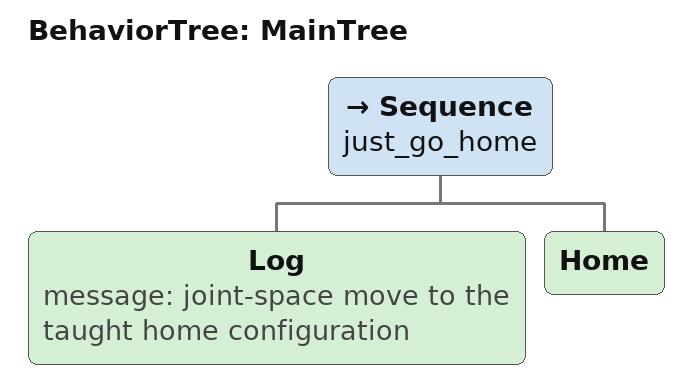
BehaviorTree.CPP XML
<?xml version="1.0"?>
<root BTCPP_format="4" main_tree_to_execute="MainTree">

  <BehaviorTree ID="MainTree">
    <Sequence name="just_go_home">
      <Log message="joint-space move to the taught home configuration"/>
      <Home/>
    </Sequence>
  </BehaviorTree>

</root>
